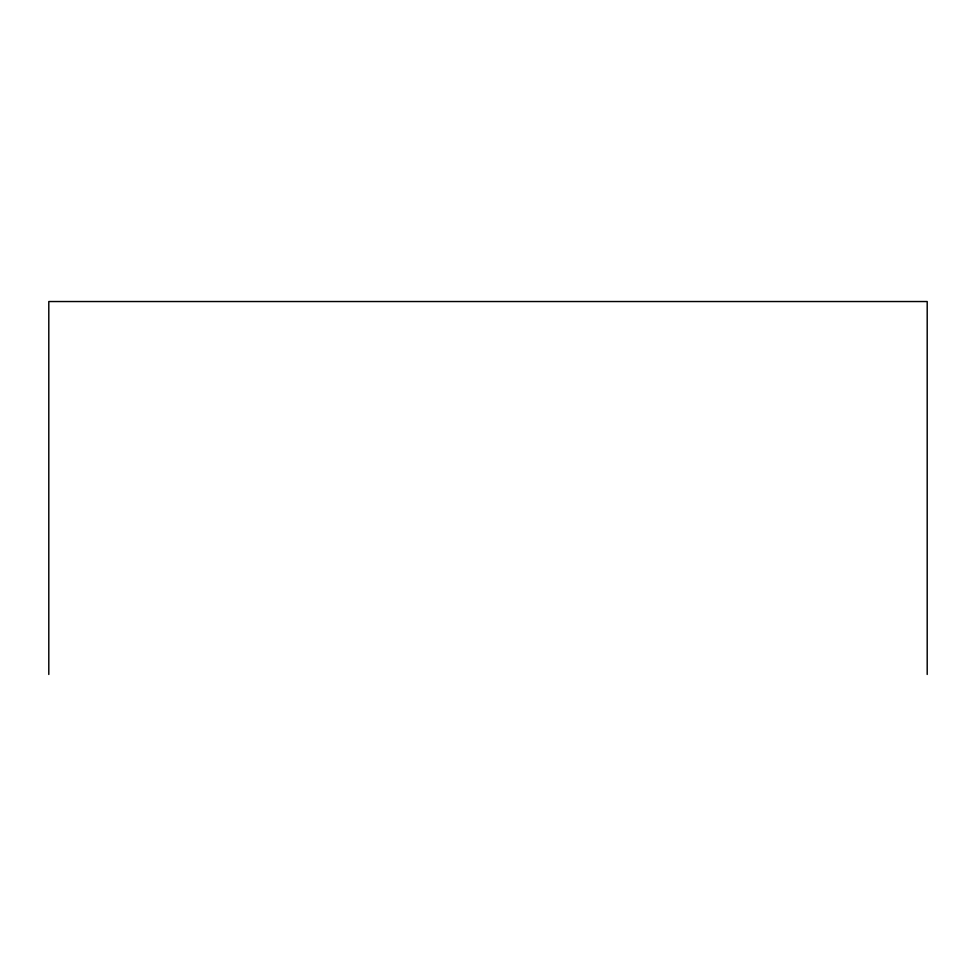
<?xml version="1.0" encoding="UTF-8"?>
<svg xmlns="http://www.w3.org/2000/svg" width="976" height="976" viewBox="0 0 976 976"><rect width="100%" height="100%" fill="white"/><g stroke="black" fill="none" stroke-linecap="round" stroke-linejoin="round"><path stroke-width="1.46" d="M927.2 674.465L927.2 301.535L48.8 301.535L48.8 674.465"/></g></svg>
